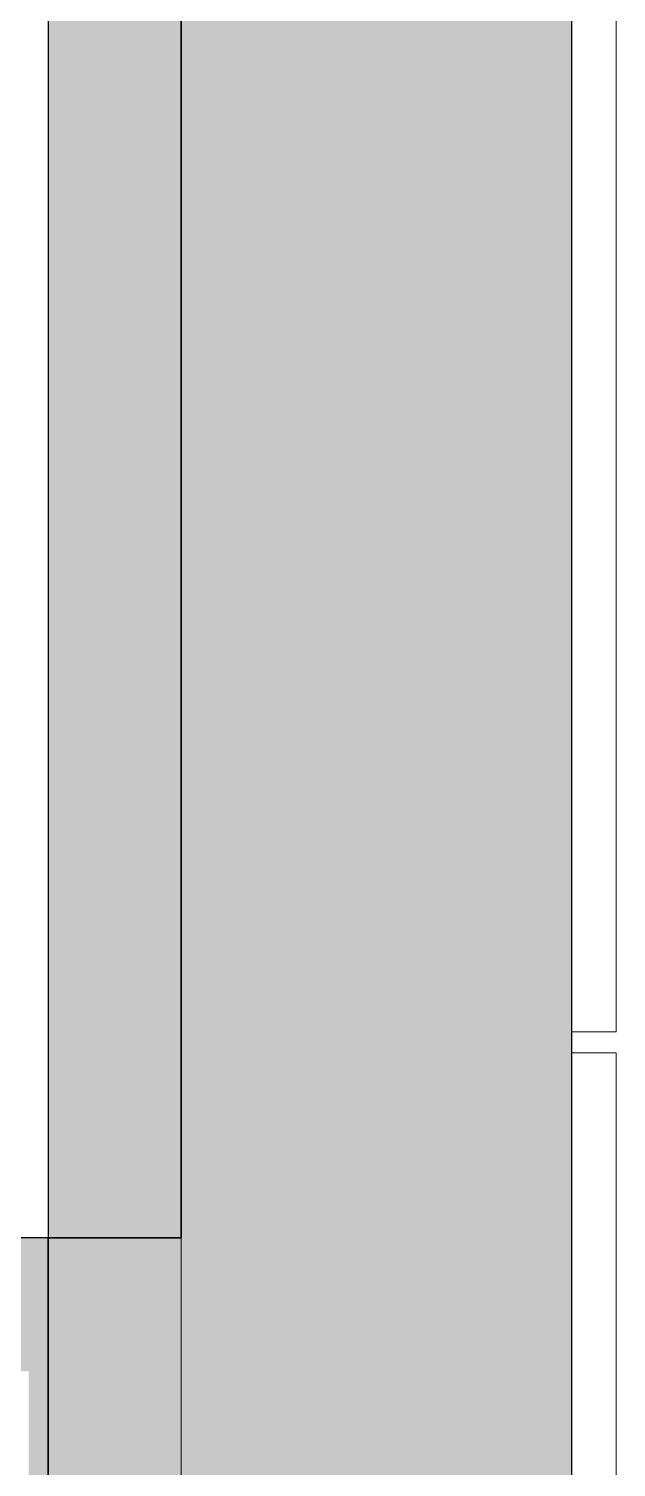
# Model space of a CAD drawing. Header units: millimetres. Extents: x 155927 to 295199, y -4084 to 97293.
# Drawn here: x 230724 to 231175, y 29732 to 30835 of the extents above; entities that cross this region are included whole.
import ezdxf

# ---------------------------------------------------------------- set-up
doc = ezdxf.new("R2010")
doc.units = ezdxf.units.MM
doc.header["$MEASUREMENT"] = 0
for name, color, linetype, lineweight in [('A-GLAZ-CURT', 7, 'CONTINUOUS', 9), ('A-WALL', 7, 'CONTINUOUS', 9), ('A-WALL-PATT', 7, 'CONTINUOUS', 9), ('I-WALL', 7, 'CONTINUOUS', 9)]:
    doc.layers.add(name, color=color, linetype=linetype, lineweight=lineweight)

msp = doc.modelspace()

# ---------------------------------------------------------------- hatches: boundary and pattern name
at = {"layer": 'A-WALL-PATT'}
h = msp.add_hatch(color=256, dxfattribs=at)
h.paths.add_polyline_path([(230840.8, 9267.6), (231140.8, 9267.6), (231140.8, 13645.6), (230840.8, 13645.6), (230840.8, 9369.6)], flags=0)
h.paths.add_polyline_path([(231136.4, 14969.6), (231140.8, 14969.6), (231140.8, 16290.6), (230840.8, 16290.6), (230840.8, 14969.6), (230978.5, 14969.6)], flags=0)
h.paths.add_polyline_path([(230978.5, 25449.6), (231140.8, 25449.6), (231140.8, 26790.6), (230840.8, 26790.6), (230840.8, 25449.6)], flags=0)
h.paths.add_polyline_path([(230840.8, 28449.6), (231140.8, 28449.6), (231140.8, 34347.6), (230840.8, 34347.6), (230840.8, 28590.8)], flags=0)
for points in [[(230738.8, 29907.6), (230840.8, 29907.6), (230840.8, 34245.6), (230738.8, 34245.6), (230738.8, 30111.4)], [(230723.8, 28449.6), (230738.8, 28449.6), (230738.8, 29805.6), (230723.8, 29805.6), (230723.8, 28590.8)]]:
    msp.add_hatch(color=256, dxfattribs=at).paths.add_polyline_path(points, flags=0)
h = msp.add_hatch(color=256, dxfattribs=at)
h.paths.add_polyline_path([(230723.8, 29805.6), (230738.8, 29805.6), (230738.8, 29907.6), (229114.4, 29907.6), (229114.4, 29805.6), (230378.1, 29805.6)], flags=0)
h.paths.add_polyline_path([(228104.4, 29805.6), (228104.4, 29907.6), (226459.4, 29907.6), (226459.4, 29805.6), (227976.8, 29805.6)], flags=0)
h.paths.add_polyline_path([(225449.4, 29805.6), (225449.4, 29907.6), (223835.5, 29907.6), (223835.5, 29805.6), (224975.1, 29805.6)], flags=0)
h.paths.add_polyline_path([(221478.5, 29805.6), (221478.5, 29907.6), (220099.2, 29907.6), (220099.2, 29805.6), (220172.3, 29805.6)], flags=0)
h.paths.add_polyline_path([(222488.5, 29805.6), (222825.5, 29805.6), (222825.5, 29907.6), (222488.5, 29907.6)], flags=0)
h = msp.add_hatch(color=256, dxfattribs=at)
h.paths.add_polyline_path([(230840.8, 26709.4), (230840.8, 26790.6), (230738.8, 26790.6), (230738.8, 26709.4), (230828.4, 26709.4)], flags=0)
h.paths.add_polyline_path([(230828.4, 28449.6), (230840.8, 28449.6), (230840.8, 29907.6), (230738.8, 29907.6), (230738.8, 28449.6)], flags=0)

# ---------------------------------------------------------------- linework, layer by layer
at = {"layer": 'A-GLAZ-CURT', "lineweight": 20}
for p, q in [((231140.8, 33049.6), (231140.8, 30065.6)), ((231174.8, 30065.6), (231174.8, 33049.6)), ((231140.8, 30065.6), (231174.8, 30065.6)), ((231140.8, 30049.6), (231140.8, 28565.6)), ((231174.8, 30049.6), (231140.8, 30049.6)), ((231174.8, 28565.6), (231174.8, 30049.6))]:
    msp.add_line(p, q, dxfattribs=at)
at = {"layer": 'A-WALL', "lineweight": 30}
for p, q in [((231140.8, 28449.6), (231140.8, 34347.6)), ((230840.8, 34245.6), (230840.8, 29907.6))]:
    msp.add_line(p, q, dxfattribs=at)
at = {"layer": 'A-WALL'}
msp.add_line((230840.8, 29907.6), (230840.8, 28449.6), dxfattribs=at)
at = {"layer": 'I-WALL', "lineweight": 30}
for p, q in [((230738.8, 34245.6), (230738.8, 29907.6)), ((230840.8, 29907.6), (230840.8, 34245.6)), ((230738.8, 29907.6), (229114.4, 29907.6)), ((230738.8, 29805.6), (230738.8, 29907.6)), ((230738.8, 29907.6), (230840.8, 29907.6)), ((230840.8, 29907.6), (230738.8, 29907.6)), ((230738.8, 29907.6), (230738.8, 28449.6)), ((230738.8, 28449.6), (230738.8, 29805.6))]:
    msp.add_line(p, q, dxfattribs=at)
at = {"layer": 'I-WALL'}
msp.add_line((230840.8, 28449.6), (230840.8, 29907.6), dxfattribs=at)

doc.saveas('drawing.dxf')
